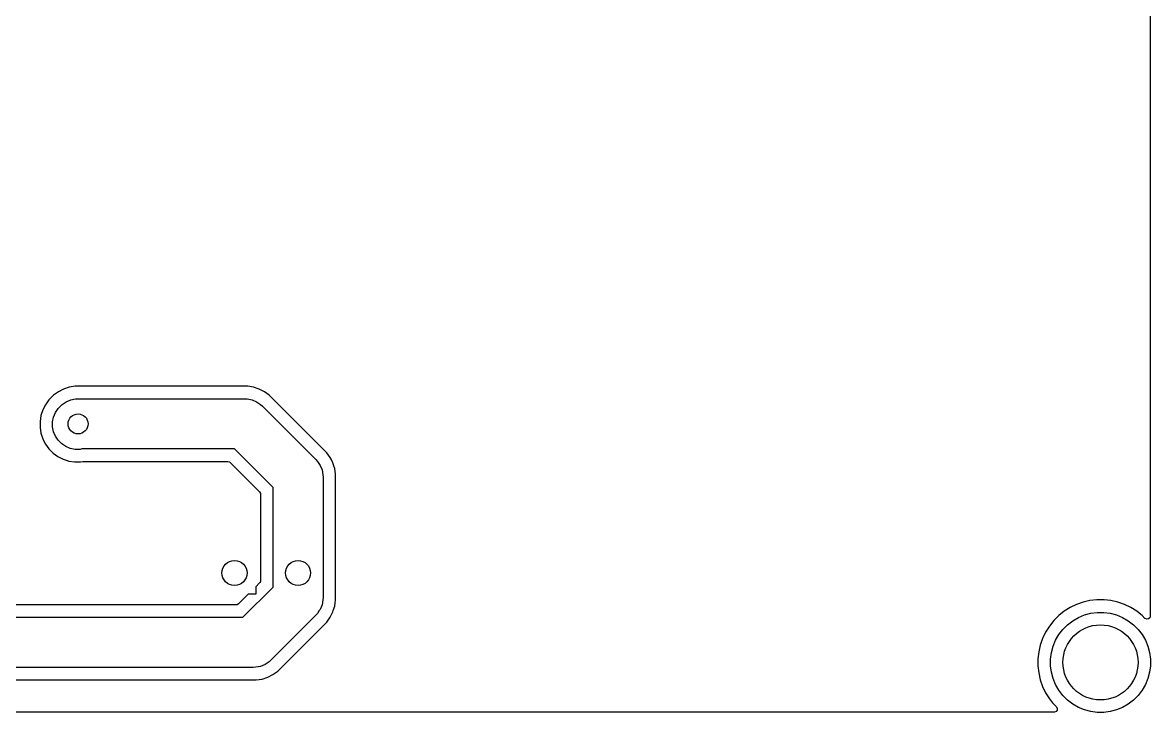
# Model space of a CAD drawing. Extents: x 10 to 287, y -200 to -10.
# Drawn here: x 149.97 to 195.04, y -149.32 to -121.78 of the extents above; entities that cross this region are included whole.
import ezdxf

# ---------------------------------------------------------------- set-up
doc = ezdxf.new("R2010")
doc.units = 0
doc.layers.add('BLACK', color=7, linetype='CONTINUOUS')

msp = doc.modelspace()

# ---------------------------------------------------------------- linework, layer by layer
at = {"layer": 'BLACK', "linetype": 'CONTINUOUS'}
for p, q in [((195.0295, -83.126103), (195.0295, -145.473897)), ((151.403565, -136.516657), (151.212488, -136.655484)), ((151.614003, -136.409433), (151.403565, -136.516657)), ((151.838631, -136.336446), (151.614003, -136.409433)), ((152.071903, -136.2995), (151.838631, -136.336446)), ((152.071908, -136.2995), (152.071903, -136.2995)), ((158.968092, -136.2995), (152.071908, -136.2995)), ((158.968097, -136.2995), (158.968092, -136.2995)), ((159.201368, -136.336446), (158.968097, -136.2995)), ((159.425996, -136.409433), (159.201368, -136.336446)), ((159.636434, -136.516657), (159.425996, -136.409433)), ((159.82751, -136.655483), (159.636434, -136.516657)), ((151.025484, -136.842488), (150.886657, -137.033565)), ((151.212488, -136.655484), (151.025484, -136.842488)), ((151.555606, -137.02699), (151.67859, -136.944815)), ((151.67859, -136.944815), (151.718603, -136.918079)), ((151.718603, -136.918079), (151.899715, -136.84306)), ((151.899715, -136.84306), (152.091983, -136.804815)), ((152.091983, -136.804815), (152.19, -136.8)), ((152.19, -136.8), (158.85, -136.8)), ((158.85, -136.8), (158.948017, -136.804815)), ((158.948017, -136.804815), (159.140285, -136.84306)), ((159.140285, -136.84306), (159.321397, -136.918079)), ((159.321397, -136.918079), (159.354204, -136.94)), ((159.354204, -136.94), (159.484394, -137.026989)), ((161.95751, -138.785483), (159.82751, -136.655483)), ((150.779433, -137.244003), (150.706446, -137.468631)), ((150.886657, -137.033565), (150.779433, -137.244003)), ((151.21306, -137.529716), (151.288079, -137.348604)), ((151.288079, -137.348604), (151.396989, -137.185606)), ((151.396989, -137.185606), (151.462893, -137.112893)), ((151.462893, -137.112893), (151.482893, -137.092893)), ((151.482893, -137.092893), (151.555606, -137.02699)), ((159.484394, -137.026989), (159.557107, -137.092893)), ((159.557107, -137.092893), (161.687107, -139.222893)), ((150.706446, -137.468631), (150.6695, -137.701902)), ((150.6695, -137.701902), (150.6695, -137.938097)), ((151.174816, -137.721983), (151.21306, -137.529716)), ((151.174816, -137.918017), (151.174816, -137.721983)), ((150.6695, -137.938097), (150.706446, -138.171368)), ((150.706446, -138.171368), (150.779433, -138.395996)), ((151.21306, -138.110284), (151.174816, -137.918017)), ((151.288079, -138.291396), (151.21306, -138.110284)), ((151.396989, -138.454394), (151.288079, -138.291396)), ((150.779433, -138.395996), (150.823665, -138.482805)), ((150.823665, -138.482805), (150.886657, -138.606434)), ((150.886657, -138.606434), (151.025483, -138.79751)), ((151.535606, -138.593011), (151.396989, -138.454394)), ((151.698604, -138.701921), (151.535606, -138.593011)), ((151.879716, -138.77694), (151.698604, -138.701921)), ((152.071983, -138.815184), (151.879716, -138.77694)), ((162.124517, -138.95249), (161.95751, -138.785483)), ((151.025483, -138.79751), (151.19249, -138.964517)), ((151.19249, -138.964517), (151.383566, -139.103343)), ((151.383566, -139.103343), (151.482992, -139.154003)), ((151.482992, -139.154003), (151.594003, -139.210566)), ((151.594003, -139.210566), (151.594005, -139.210566)), ((151.594005, -139.210566), (151.594008, -139.210568)), ((151.594008, -139.210568), (151.714412, -139.249689)), ((152.268017, -138.815184), (152.071983, -138.815184)), ((152.344353, -138.8), (152.268017, -138.815184)), ((158.435786, -138.8), (152.344353, -138.8)), ((159.98, -140.344214), (158.435786, -138.8)), ((161.687107, -139.222893), (161.753011, -139.295607)), ((162.263343, -139.143567), (162.124517, -138.95249)), ((162.297192, -139.21), (162.263343, -139.143567)), ((162.370566, -139.354003), (162.297192, -139.21)), ((151.714412, -139.249689), (151.818631, -139.283553)), ((151.818631, -139.283553), (152.051903, -139.3205)), ((152.051903, -139.3205), (152.051908, -139.3205)), ((152.051908, -139.3205), (152.288096, -139.3205)), ((152.288096, -139.3205), (152.384736, -139.305193)), ((152.384736, -139.305193), (152.404727, -139.302026)), ((152.404727, -139.302026), (152.424125, -139.3005)), ((152.424125, -139.3005), (158.177111, -139.3005)), ((158.177111, -139.3005), (158.24415, -139.320185)), ((158.24415, -139.320185), (158.264792, -139.336819)), ((158.264792, -139.336819), (159.443181, -140.515208)), ((161.753011, -139.295607), (161.811666, -139.383391)), ((161.811666, -139.383391), (161.861921, -139.458603)), ((161.861921, -139.458603), (161.93694, -139.639715)), ((161.93694, -139.639715), (161.975185, -139.831983)), ((162.370566, -139.354005), (162.370566, -139.354003)), ((162.370568, -139.354008), (162.370566, -139.354005)), ((162.409689, -139.474412), (162.370568, -139.354008)), ((162.443553, -139.578631), (162.409689, -139.474412)), ((162.4805, -139.811902), (162.443553, -139.578631)), ((161.975185, -139.831983), (161.98, -139.93)), ((161.98, -139.93), (161.98, -143.75)), ((162.4805, -144.848097), (162.4805, -139.811902)), ((159.443181, -140.515208), (159.476666, -140.576531)), ((159.476666, -140.576531), (159.4795, -140.602889)), ((159.98, -143.75), (159.98, -140.344214)), ((159.4795, -140.602889), (159.4795, -144.057111)), ((159.98, -144.315786), (159.98, -143.75)), ((161.98, -143.75), (161.98, -144.73)), ((159.443181, -144.144792), (159.29, -144.297973)), ((159.459815, -144.12415), (159.443181, -144.144792)), ((159.4795, -144.057111), (159.459815, -144.12415)), ((158.987973, -144.6), (158.604792, -144.983181)), ((158.775786, -145.52), (159.98, -144.315786)), ((159.29, -144.6), (158.987973, -144.6)), ((159.29, -144.297973), (159.29, -144.6)), ((158.517111, -145.0195), (149.283311, -145.0195)), ((158.543469, -145.016666), (158.517111, -145.0195)), ((158.604792, -144.983181), (158.543469, -145.016666)), ((161.93694, -145.020285), (161.861921, -145.201397)), ((161.975185, -144.828017), (161.93694, -145.020285)), ((161.98, -144.73), (161.975185, -144.828017)), ((162.388316, -145.251368), (162.443553, -145.081368)), ((162.443553, -145.081368), (162.467402, -144.930793)), ((162.467402, -144.930793), (162.4805, -144.848097)), ((192.081588, -145.0062), (191.828557, -145.128053)), ((192.34667, -144.913443), (192.081588, -145.0062)), ((192.346682, -144.913439), (192.34667, -144.913443)), ((192.620487, -144.850945), (192.346682, -144.913439)), ((192.620505, -144.850942), (192.620487, -144.850945)), ((192.899568, -144.8195), (192.620505, -144.850942)), ((192.899575, -144.8195), (192.899568, -144.8195)), ((193.180425, -144.8195), (192.899575, -144.8195)), ((193.180431, -144.8195), (193.180425, -144.8195)), ((193.459494, -144.850942), (193.180431, -144.8195)), ((193.459512, -144.850945), (193.459494, -144.850942)), ((193.733317, -144.913439), (193.459512, -144.850945)), ((193.733329, -144.913443), (193.733317, -144.913439)), ((193.998411, -145.0062), (193.733329, -144.913443)), ((194.251442, -145.128053), (193.998411, -145.0062)), ((147.524214, -145.52), (158.775786, -145.52)), ((161.687107, -145.437107), (159.897107, -147.227107)), ((161.75301, -145.364394), (161.687107, -145.437107)), ((161.828531, -145.251368), (161.75301, -145.364394)), ((161.861921, -145.201397), (161.828531, -145.251368)), ((162.124517, -145.70751), (162.263343, -145.516434)), ((162.263343, -145.516434), (162.370568, -145.305992)), ((162.370568, -145.305992), (162.388316, -145.251368)), ((191.371175, -145.452583), (191.172583, -145.651175)), ((191.590753, -145.277476), (191.371175, -145.452583)), ((191.828557, -145.128053), (191.590753, -145.277476)), ((191.92886, -145.657061), (192.155423, -145.526255)), ((192.155423, -145.526255), (192.397121, -145.42614)), ((192.397121, -145.42614), (192.649819, -145.358429)), ((192.649819, -145.358429), (192.909194, -145.324282)), ((192.909194, -145.324282), (193.170806, -145.324282)), ((193.170806, -145.324282), (193.430181, -145.358429)), ((193.430181, -145.358429), (193.682879, -145.42614)), ((193.682879, -145.42614), (193.924577, -145.526255)), ((193.924577, -145.526255), (194.15114, -145.657061)), ((194.251445, -145.128055), (194.251442, -145.128053)), ((194.489248, -145.277477), (194.251445, -145.128055)), ((194.65306, -145.408113), (194.489248, -145.277477)), ((194.708824, -145.452583), (194.65306, -145.408113)), ((194.817819, -145.561578), (194.708824, -145.452583)), ((195.009815, -145.540936), (194.957011, -145.586691)), ((195.0295, -145.473897), (195.009815, -145.540936)), ((160.16751, -147.664517), (162.124517, -145.70751)), ((190.997476, -145.870753), (190.848053, -146.108557)), ((191.172583, -145.651175), (190.997476, -145.870753)), ((191.377061, -146.20886), (191.53632, -146.001308)), ((191.53632, -146.001308), (191.721308, -145.81632)), ((191.721308, -145.81632), (191.92886, -145.657061)), ((194.15114, -145.657061), (194.358692, -145.81632)), ((194.358692, -145.81632), (194.54368, -146.001308)), ((194.54368, -146.001308), (194.702939, -146.20886)), ((194.824297, -145.56761), (194.817819, -145.561578)), ((194.887853, -145.596635), (194.824297, -145.56761)), ((194.957011, -145.586691), (194.887853, -145.596635)), ((190.7262, -146.361588), (190.633443, -146.62667)), ((190.848053, -146.108557), (190.7262, -146.361588)), ((191.14614, -146.677121), (191.246255, -146.435423)), ((191.246255, -146.435423), (191.377061, -146.20886)), ((194.702939, -146.20886), (194.833745, -146.435423)), ((194.833745, -146.435423), (194.93386, -146.677121)), ((190.570942, -146.900505), (190.5395, -147.179568)), ((190.570945, -146.900487), (190.570942, -146.900505)), ((190.633439, -146.626682), (190.570945, -146.900487)), ((190.633443, -146.62667), (190.633439, -146.626682)), ((191.078429, -146.929819), (191.14614, -146.677121)), ((194.93386, -146.677121), (195.001571, -146.929819)), ((159.824394, -147.293011), (159.708012, -147.370773)), ((159.897107, -147.227107), (159.824394, -147.293011)), ((190.5395, -147.179568), (190.5395, -147.460431)), ((191.044282, -147.189194), (191.078429, -146.929819)), ((191.044282, -147.450806), (191.044282, -147.189194)), ((195.001571, -146.929819), (195.035718, -147.189194)), ((195.035718, -147.189194), (195.035718, -147.450806)), ((159.19, -147.52), (147.11, -147.52)), ((159.288017, -147.515185), (159.19, -147.52)), ((159.480285, -147.47694), (159.288017, -147.515185)), ((159.661397, -147.401921), (159.480285, -147.47694)), ((159.708012, -147.370773), (159.661397, -147.401921)), ((159.765992, -147.910568), (159.976434, -147.803343)), ((159.976434, -147.803343), (160.16751, -147.664517)), ((190.5395, -147.460431), (190.570942, -147.739494)), ((190.570942, -147.739494), (190.570945, -147.739512)), ((190.570945, -147.739512), (190.633439, -148.013317)), ((191.078429, -147.710181), (191.044282, -147.450806)), ((191.14614, -147.962879), (191.078429, -147.710181)), ((195.001571, -147.710181), (194.93386, -147.962879)), ((195.035718, -147.450806), (195.001571, -147.710181)), ((146.991908, -148.0205), (159.308097, -148.0205)), ((159.308097, -148.0205), (159.541368, -147.983553)), ((159.541368, -147.983553), (159.765992, -147.910568)), ((190.633439, -148.013317), (190.633443, -148.013329)), ((190.633443, -148.013329), (190.7262, -148.278411)), ((191.246255, -148.204577), (191.14614, -147.962879)), ((191.377061, -148.43114), (191.246255, -148.204577)), ((194.833745, -148.204577), (194.702939, -148.43114)), ((194.93386, -147.962879), (194.833745, -148.204577)), ((190.7262, -148.278411), (190.848053, -148.531442)), ((190.848053, -148.531442), (190.848055, -148.531445)), ((190.848055, -148.531445), (190.997477, -148.769248)), ((191.53632, -148.638692), (191.377061, -148.43114)), ((191.721308, -148.82368), (191.53632, -148.638692)), ((194.54368, -148.638692), (194.358692, -148.82368)), ((194.702939, -148.43114), (194.54368, -148.638692)), ((190.997477, -148.769248), (191.128113, -148.93306)), ((191.128113, -148.93306), (191.172583, -148.988824)), ((191.172583, -148.988824), (191.281578, -149.097819)), ((191.281578, -149.097819), (191.315063, -149.159142)), ((191.315063, -149.159142), (191.310079, -149.228834)), ((191.92886, -148.982939), (191.721308, -148.82368)), ((192.155423, -149.113745), (191.92886, -148.982939)), ((192.397121, -149.21386), (192.155423, -149.113745)), ((193.924577, -149.113745), (193.682879, -149.21386)), ((194.15114, -148.982939), (193.924577, -149.113745)), ((194.358692, -148.82368), (194.15114, -148.982939)), ((191.193897, -149.3095), (108.526103, -149.3095)), ((191.202743, -149.309184), (191.193897, -149.3095)), ((191.268207, -149.284767), (191.202743, -149.309184)), ((191.310079, -149.228834), (191.268207, -149.284767)), ((192.649819, -149.281571), (192.397121, -149.21386)), ((192.909194, -149.315718), (192.649819, -149.281571)), ((193.170806, -149.315718), (192.909194, -149.315718)), ((193.430181, -149.281571), (193.170806, -149.315718)), ((193.682879, -149.21386), (193.430181, -149.281571))]:
    msp.add_line(p, q, dxfattribs=at)
at = {"layer": 'BLACK'}
for centre, radius in [((152.19, -137.8), 0.4), ((158.44, -143.75), 0.5), ((160.98, -143.75), 0.5), ((193.04, -147.32), 1.5)]:
    msp.add_circle(centre, radius, dxfattribs=at)
at = {"layer": 'WHITE'}
for centre, radius in [((152.19, -137.8), 0.4), ((158.44, -143.75), 0.5), ((160.98, -143.75), 0.5)]:
    msp.add_circle(centre, radius, dxfattribs=at)

doc.saveas('drawing.dxf')
